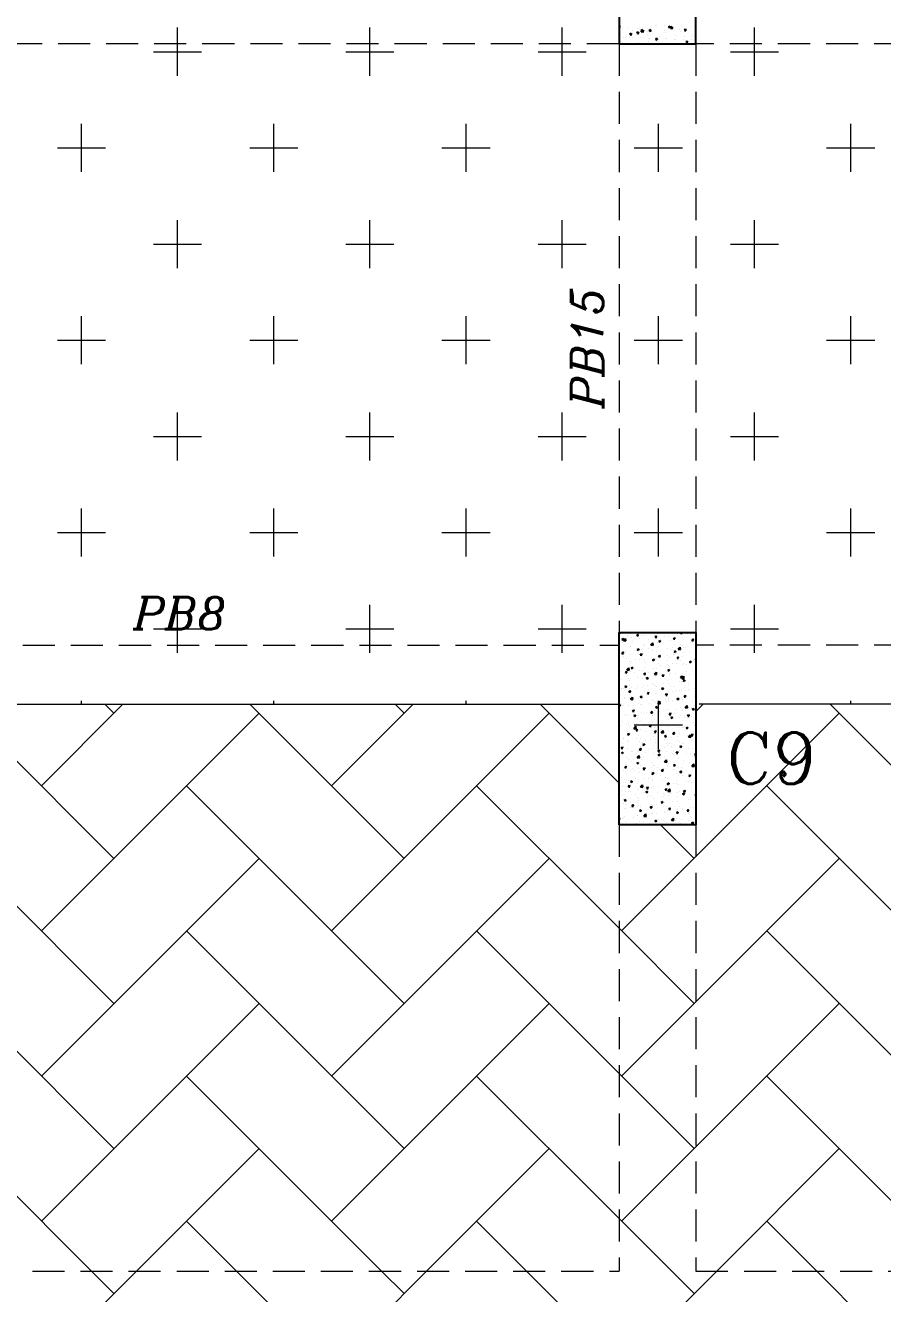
# Model space of a CAD drawing. Header units: millimetres. Extents: x 331487 to 517269, y 198509 to 399936.
# Drawn here: x 407785 to 411128, y 381751 to 386696 of the extents above; entities that cross this region are included whole.
import ezdxf

# ---------------------------------------------------------------- set-up
doc = ezdxf.new("R2010")
doc.units = ezdxf.units.MM
doc.header["$MEASUREMENT"] = 0
doc.linetypes.add('DASHED2', pattern=[0.375, 0.25, -0.125])
doc.layers.add('BEAM', color=1, linetype='Continuous', lineweight=5)
doc.layers.add('COLUMN', color=6, linetype='Continuous')
doc.styles.add('ITALICC', font='italicc', dxfattribs={"height": 0.3})
doc.styles.add('RC', font='romanc.shx', dxfattribs={"height": 200})

msp = doc.modelspace()

# ---------------------------------------------------------------- linework, layer by layer
at = {"layer": 'BEAM', "color": 253, "linetype": 'Continuous', "ltscale": 750}
for p, q in [((408378.6, 386624), (408378.6, 386687)), ((409128.6, 386624), (409128.6, 386687)), ((409878.6, 386624), (409878.6, 386687)), ((410628.6, 386624), (410628.6, 386687)), ((408284.8, 386593.2), (408472.3, 386593.2)), ((408378.6, 386499.5), (408378.6, 386624)), ((409034.8, 386593.2), (409222.3, 386593.2)), ((409128.6, 386499.5), (409128.6, 386624)), ((409784.8, 386593.2), (409972.3, 386593.2)), ((409878.6, 386499.5), (409878.6, 386624)), ((410534.8, 386593.2), (410722.3, 386593.2)), ((410628.6, 386499.5), (410628.6, 386624)), ((408003.6, 386124.5), (408003.6, 386312)), ((408753.6, 386124.5), (408753.6, 386312)), ((409503.6, 386124.5), (409503.6, 386312)), ((410253.6, 386124.5), (410253.6, 386312)), ((411003.6, 386124.5), (411003.6, 386312)), ((407909.8, 386218.2), (408097.3, 386218.2)), ((408659.8, 386218.2), (408847.3, 386218.2)), ((409409.8, 386218.2), (409597.3, 386218.2)), ((410159.8, 386218.2), (410347.3, 386218.2)), ((410909.8, 386218.2), (411097.3, 386218.2)), ((408378.6, 385749.5), (408378.6, 385937)), ((409128.6, 385749.5), (409128.6, 385937)), ((409878.6, 385749.5), (409878.6, 385937)), ((410628.6, 385749.5), (410628.6, 385937)), ((408284.8, 385843.2), (408472.3, 385843.2)), ((409034.8, 385843.2), (409222.3, 385843.2)), ((409784.8, 385843.2), (409972.3, 385843.2)), ((410534.8, 385843.2), (410722.3, 385843.2)), ((408003.6, 385374.5), (408003.6, 385562)), ((408753.6, 385374.5), (408753.6, 385562)), ((409503.6, 385374.5), (409503.6, 385562)), ((410253.6, 385374.5), (410253.6, 385562)), ((411003.6, 385374.5), (411003.6, 385562)), ((407909.8, 385468.2), (408097.3, 385468.2)), ((408659.8, 385468.2), (408847.3, 385468.2)), ((409409.8, 385468.2), (409597.3, 385468.2)), ((410159.8, 385468.2), (410347.3, 385468.2)), ((410909.8, 385468.2), (411097.3, 385468.2)), ((408378.6, 384999.5), (408378.6, 385187)), ((409128.6, 384999.5), (409128.6, 385187)), ((409878.6, 384999.5), (409878.6, 385187)), ((410628.6, 384999.5), (410628.6, 385187)), ((408284.8, 385093.2), (408472.3, 385093.2)), ((409034.8, 385093.2), (409222.3, 385093.2)), ((409784.8, 385093.2), (409972.3, 385093.2)), ((410534.8, 385093.2), (410722.3, 385093.2)), ((408003.6, 384624.5), (408003.6, 384812)), ((408753.6, 384624.5), (408753.6, 384812)), ((409503.6, 384624.5), (409503.6, 384812)), ((410253.6, 384624.5), (410253.6, 384812)), ((411003.6, 384624.5), (411003.6, 384812)), ((407909.8, 384718.2), (408097.3, 384718.2)), ((408659.8, 384718.2), (408847.3, 384718.2)), ((409409.8, 384718.2), (409597.3, 384718.2)), ((410159.8, 384718.2), (410347.3, 384718.2)), ((410909.8, 384718.2), (411097.3, 384718.2)), ((408378.6, 384279), (408378.6, 384437)), ((409128.6, 384279), (409128.6, 384437)), ((409878.6, 384279), (409878.6, 384437)), ((410628.6, 384279), (410628.6, 384437)), ((408284.8, 384343.2), (408472.3, 384343.2)), ((409034.8, 384343.2), (409222.3, 384343.2)), ((409784.8, 384343.2), (409972.3, 384343.2)), ((410534.8, 384343.2), (410722.3, 384343.2)), ((408378.6, 384249.5), (408378.6, 384279)), ((409128.6, 384249.5), (409128.6, 384279)), ((409878.6, 384249.5), (409878.6, 384279)), ((410628.6, 384249.5), (410628.6, 384279)), ((408003.6, 384049), (408003.6, 384062)), ((408753.6, 384049), (408753.6, 384062)), ((409503.6, 384049), (409503.6, 384062)), ((410253.6, 383874.5), (410253.6, 384062)), ((411003.6, 384049), (411003.6, 384062)), ((408130.5, 383448.1), (407529.6, 384049)), ((407847.6, 383731), (408165.7, 384049)), ((407847.6, 383165.3), (408696.2, 384013.8)), ((408130.5, 384013.8), (408095.3, 384049)), ((409261.9, 383448.1), (408661, 384049)), ((408979, 383731), (409297.1, 384049)), ((408979, 383165.3), (409827.5, 384013.8)), ((409261.9, 384013.8), (409226.7, 384049)), ((410100.1, 383741.2), (409792.4, 384049)), ((410400.1, 384020.7), (410428.4, 384049)), ((410400.1, 383455.1), (410958.9, 384013.8)), ((411524.6, 383448.1), (410923.7, 384049)), ((410159.8, 383968.2), (410347.3, 383968.2)), ((408130.5, 382882.5), (407282, 383731)), ((409261.9, 382882.5), (408413.3, 383731)), ((410100.1, 383175.6), (409544.7, 383731)), ((411524.6, 382882.5), (410676.1, 383731)), ((410393.2, 383448.1), (410262.4, 383579)), ((407847.6, 382599.6), (408696.2, 383448.1)), ((408979, 382599.6), (409827.5, 383448.1)), ((410110.4, 383165.3), (410400.1, 383455.1)), ((410400.1, 382889.4), (410958.9, 383448.1)), ((410393.2, 382882.5), (410100.1, 383175.6)), ((408130.5, 382316.8), (407282, 383165.3)), ((409261.9, 382316.8), (408413.3, 383165.3)), ((410100.1, 382609.9), (409544.7, 383165.3)), ((411524.6, 382316.8), (410676.1, 383165.3)), ((407847.6, 382033.9), (408696.2, 382882.5)), ((408979, 382033.9), (409827.5, 382882.5)), ((410110.4, 382599.6), (410400.1, 382889.4)), ((410400.1, 382323.7), (410958.9, 382882.5)), ((408042.6, 381839), (407282, 382599.6)), ((409173.9, 381839), (408413.3, 382599.6)), ((410100.1, 382044.2), (409544.7, 382599.6)), ((410393.2, 382316.8), (410100.1, 382609.9)), ((411436.7, 381839), (410676.1, 382599.6)), ((408218.4, 381839), (408696.2, 382316.8)), ((409349.8, 381839), (409827.5, 382316.8)), ((410110.4, 382033.9), (410400.1, 382323.7)), ((410481.2, 381839), (410958.9, 382316.8)), ((408608.2, 381839), (408413.3, 382033.9)), ((409739.6, 381839), (409544.7, 382033.9)), ((410393.2, 381751.1), (410100.1, 382044.2)), ((410871, 381839), (410676.1, 382033.9)), ((407988.4, 381609), (408218.4, 381839)), ((408130.5, 381751.1), (408042.6, 381839)), ((408838.2, 381609), (408608.2, 381839)), ((409119.8, 381609), (409349.8, 381839)), ((409261.9, 381751.1), (409173.9, 381839)), ((409969.6, 381609), (409739.6, 381839)), ((410110.4, 381468.3), (410481.2, 381839)), ((411101, 381609), (410871, 381839))]:
    msp.add_line(p, q, dxfattribs=at)
at = {"layer": 'BEAM', "linetype": 'DASHED2', "ltscale": 500}
for p, q in [((410100.1, 386624), (406650.1, 386624)), ((410100.1, 386624), (410100.1, 384329)), ((410400.1, 386624), (410400.1, 384329)), ((414595.1, 386624), (410400.1, 386624)), ((406650.1, 384279), (410100.1, 384279)), ((414595.1, 384279), (410400.1, 384279)), ((410100.1, 383579), (410100.1, 381839)), ((410400.1, 383579), (410400.1, 381839)), ((405000.1, 381839), (410100.1, 381839)), ((410400.1, 381839), (414595.1, 381839))]:
    msp.add_line(p, q, dxfattribs=at)
at = {"layer": 'BEAM'}
for p, q in [((406650.1, 384049), (410100.1, 384049)), ((411238.7, 384049), (410413.2, 384049))]:
    msp.add_line(p, q, dxfattribs=at)
at = {"layer": 'COLUMN'}
for p, q in [((410100.1, 389154), (410100.1, 386624)), ((410400.1, 386624), (410400.1, 389154)), ((410100.1, 386624), (410400.1, 386624)), ((410100.1, 383579), (410100.1, 384329)), ((410100.1, 384329), (410400.1, 384329)), ((410400.1, 384329), (410400.1, 383579)), ((410400.1, 383579), (410100.1, 383579))]:
    msp.add_line(p, q, dxfattribs=at)
at = {"layer": 'COLUMN', "color": 2, "linetype": 'Continuous'}
for p, q in [((410100.7, 386695.1), (410100.1, 386694.2)), ((410100.1, 386689.2), (410103.4, 386688.1)), ((410100.7, 386695.1), (410103.4, 386688.1)), ((410114.9, 386682.5), (410114.9, 386682.5)), ((410136.7, 386685), (410136.7, 386685)), ((410172.8, 386683.7), (410172.8, 386683.7)), ((410179.5, 386684.1), (410179.5, 386684.1)), ((410188.4, 386680), (410187, 386671.1)), ((410188.4, 386680), (410196.5, 386672.3)), ((410243.4, 386694.2), (410243.4, 386694.2)), ((410245, 386695), (410245, 386695)), ((410278.3, 386693.7), (410278.3, 386693.7)), ((410294.4, 386693.3), (410293.9, 386687.3)), ((410293.9, 386687.3), (410300.2, 386688.5)), ((410294.4, 386693.3), (410300.2, 386688.5)), ((410302.4, 386693.3), (410301, 386684.4)), ((410301, 386684.4), (410310.5, 386685.5)), ((410302.4, 386693.3), (410310.5, 386685.5)), ((410311.6, 386692.5), (410311.6, 386692.5)), ((410344.9, 386691.3), (410344.9, 386691.3)), ((410358.5, 386681.8), (410355.2, 386676.8)), ((410358.5, 386681.8), (410361.2, 386674.8)), ((410378.2, 386690.1), (410378.2, 386690.1)), ((410102.2, 386673.4), (410102.2, 386673.4)), ((410118.3, 386649.3), (410118.3, 386649.3)), ((410126.1, 386650.2), (410126.1, 386650.2)), ((410130.2, 386651.2), (410130.2, 386651.2)), ((410141.7, 386647.1), (410141.7, 386647.1)), ((410144, 386665.5), (410143.5, 386659.5)), ((410143.5, 386659.5), (410149.7, 386660.7)), ((410144, 386665.5), (410149.7, 386660.7)), ((410151.6, 386648.1), (410151.6, 386648.1)), ((410152.2, 386675.2), (410152.2, 386675.2)), ((410173.3, 386670.7), (410169.9, 386665.8)), ((410169.9, 386665.8), (410175.9, 386663.7)), ((410173.3, 386670.7), (410175.9, 386663.7)), ((410176.1, 386658.6), (410176.1, 386658.6)), ((410177.2, 386630.7), (410177.2, 386630.7)), ((410184.8, 386646.9), (410184.8, 386646.9)), ((410187, 386671.1), (410196.5, 386672.2)), ((410211.9, 386671.1), (410211.9, 386671.1)), ((410212.3, 386657.4), (410212.3, 386657.4)), ((410215.6, 386632.3), (410215.6, 386632.3)), ((410216.9, 386643.1), (410216.9, 386643.1)), ((410218.1, 386645.7), (410218.1, 386645.7)), ((410219.2, 386679.4), (410218.7, 386673.4)), ((410218.7, 386673.4), (410225, 386674.6)), ((410219.2, 386679.4), (410225, 386674.6)), ((410230.3, 386664.2), (410230.3, 386664.2)), ((410245.8, 386646.4), (410242.4, 386641.4)), ((410242.4, 386641.4), (410248.5, 386639.4)), ((410245.8, 386646.4), (410248.5, 386639.4)), ((410251.4, 386644.4), (410251.4, 386644.4)), ((410251.7, 386631.1), (410251.7, 386631.1)), ((410256.9, 386650.9), (410256.9, 386650.9)), ((410278.8, 386674.9), (410278.8, 386674.9)), ((410281.4, 386644.7), (410281.4, 386644.7)), ((410282.8, 386667.9), (410282.8, 386667.9)), ((410284.7, 386643.2), (410284.7, 386643.2)), ((410317.3, 386679.5), (410317.3, 386679.5)), ((410318, 386642), (410318, 386642)), ((410321, 386657.1), (410321, 386657.1)), ((410322.3, 386641.6), (410322.3, 386641.6)), ((410334.5, 386678.2), (410334.5, 386678.2)), ((410338.5, 386670.8), (410338.5, 386670.8)), ((410351.3, 386640.8), (410351.3, 386640.8)), ((410353.4, 386678.2), (410353.4, 386678.2)), ((410355.2, 386676.8), (410361.2, 386674.8)), ((410356.7, 386653.2), (410356.7, 386653.2)), ((410363.4, 386635.4), (410362.9, 386629.4)), ((410362.9, 386629.4), (410369.1, 386630.6)), ((410363.4, 386635.4), (410369.1, 386630.6)), ((410383.5, 386650.6), (410383.5, 386650.6)), ((410384.6, 386639.6), (410384.6, 386639.6)), ((410385.6, 386658.7), (410385.6, 386658.7)), ((410392.9, 386651.9), (410392.9, 386651.9)), ((410112.7, 386629.1), (410112.7, 386629.1)), ((410332.2, 386624.8), (410332.2, 386624.8)), ((410396.2, 386626.9), (410396.2, 386626.9)), ((410100.1, 384326.2), (410102.1, 384328.5)), ((410100.1, 384322.5), (410103.2, 384322.2)), ((410103.2, 384322.2), (410102.1, 384328.5)), ((410115.8, 384326), (410115.8, 384326)), ((410134.4, 384318.4), (410134.4, 384318.4)), ((410148, 384309), (410148, 384309)), ((410169, 384316.5), (410173.8, 384322.2)), ((410169, 384316.5), (410174.9, 384316)), ((410174.9, 384316), (410173.8, 384322.2)), ((410187.8, 384316.2), (410187.8, 384316.2)), ((410198.5, 384315.4), (410198.5, 384315.4)), ((410220.1, 384327.4), (410220.1, 384327.4)), ((410236.7, 384316.4), (410236.7, 384316.4)), ((410240.6, 384306.5), (410240.6, 384306.5)), ((410240.7, 384310.2), (410245.5, 384316)), ((410240.7, 384310.2), (410246.7, 384309.7)), ((410241.2, 384313.9), (410241.2, 384313.9)), ((410246.7, 384309.7), (410245.5, 384315.9)), ((410250.4, 384322.9), (410250.4, 384322.9)), ((410273.5, 384325.1), (410273.5, 384325.1)), ((410278.4, 384311.5), (410278.4, 384311.5)), ((410294.6, 384311.7), (410294.6, 384311.7)), ((410295, 384326.4), (410295, 384326.4)), ((410312.4, 384303.9), (410317.2, 384309.7)), ((410318.4, 384303.4), (410317.2, 384309.7)), ((410326.9, 384322.9), (410326.9, 384322.9)), ((410339.3, 384327.4), (410343.4, 384329)), ((410339.3, 384327.4), (410344.3, 384324.1)), ((410341.6, 384319.8), (410341.6, 384319.8)), ((410344.3, 384324.1), (410345.9, 384329)), ((410348, 384309.4), (410348, 384309.4)), ((410366.6, 384323.1), (410366.6, 384323.1)), ((410380.3, 384320.6), (410380.3, 384320.6)), ((410111.6, 384303.2), (410118.6, 384305.9)), ((410111.6, 384303.2), (410116.5, 384299.8)), ((410114.5, 384289.9), (410114.5, 384289.9)), ((410116.5, 384299.8), (410118.6, 384305.9)), ((410117.9, 384297), (410126.8, 384295.6)), ((410118, 384297), (410125.7, 384305.1)), ((410120.1, 384296.3), (410120.1, 384296.3)), ((410126.8, 384295.6), (410125.7, 384305.1)), ((410146.7, 384275.7), (410146.7, 384275.7)), ((410146.8, 384278.8), (410146.8, 384278.8)), ((410152.4, 384294.9), (410152.4, 384294.9)), ((410171.3, 384262.9), (410178.3, 384265.6)), ((410171.3, 384262.9), (410176.2, 384259.6)), ((410176.2, 384259.6), (410178.3, 384265.6)), ((410178.4, 384306.4), (410178.4, 384306.4)), ((410189.2, 384263.7), (410189.2, 384263.7)), ((410197.2, 384282.1), (410197.2, 384282.1)), ((410200.2, 384276.5), (410200.2, 384276.5)), ((410214.3, 384267), (410214.3, 384267)), ((410215.5, 384303.2), (410215.5, 384303.2)), ((410224.7, 384280.4), (410232.5, 384288.5)), ((410224.7, 384280.4), (410233.6, 384279)), ((410233.6, 384279), (410232.5, 384288.5)), ((410249.2, 384289.6), (410249.2, 384289.6)), ((410252.1, 384272), (410252.1, 384272)), ((410253.6, 384274.3), (410253.6, 384274.3)), ((410255.3, 384295.2), (410262.3, 384297.9)), ((410255.3, 384295.2), (410260.3, 384291.8)), ((410260.3, 384291.8), (410262.3, 384297.9)), ((410290.9, 384266.7), (410290.9, 384266.7)), ((410299.3, 384263.4), (410299.3, 384263.4)), ((410300.5, 384296.7), (410300.5, 384296.7)), ((410307, 384272), (410307, 384272)), ((410312.4, 384303.9), (410318.4, 384303.4)), ((410315, 384254.9), (410322, 384257.6)), ((410315.3, 384280.3), (410315.3, 384280.3)), ((410319.9, 384251.6), (410322, 384257.6)), ((410331.4, 384263.9), (410339.2, 384272)), ((410331.4, 384263.9), (410340.3, 384262.5)), ((410340.3, 384262.5), (410339.2, 384272)), ((410340.3, 384283.6), (410340.3, 384283.6)), ((410349.2, 384276.7), (410349.2, 384276.7)), ((410349.8, 384269.8), (410349.8, 384269.8)), ((410351, 384303.1), (410351, 384303.1)), ((410360.4, 384269.8), (410360.4, 384269.8)), ((410378.2, 384288.6), (410378.2, 384288.6)), ((410384.1, 384297.7), (410389, 384303.4)), ((410384.1, 384297.7), (410390.1, 384297.1)), ((410390.1, 384297.1), (410389, 384303.4)), ((410399, 384287.2), (410400.1, 384287.6)), ((410399, 384287.2), (410400.1, 384286.4)), ((410111.1, 384247.5), (410115.9, 384253.3)), ((410111.1, 384247.5), (410117.1, 384247)), ((410117.1, 384247), (410115.9, 384253.3)), ((410116, 384236.7), (410116, 384236.7)), ((410126.1, 384255.4), (410126.1, 384255.4)), ((410127.4, 384227.7), (410127.4, 384227.7)), ((410139.9, 384214.7), (410139.9, 384214.7)), ((410144.3, 384209.1), (410144.3, 384209.1)), ((410145.5, 384242.4), (410145.5, 384242.4)), ((410148.5, 384214.3), (410148.5, 384214.3)), ((410162.9, 384224.3), (410162.9, 384224.3)), ((410174.3, 384246.7), (410174.3, 384246.7)), ((410180.7, 384225.4), (410180.7, 384225.4)), ((410182.8, 384241.3), (410187.7, 384247)), ((410182.8, 384241.3), (410188.8, 384240.7)), ((410188.8, 384240.7), (410187.7, 384247)), ((410188, 384227.6), (410188, 384227.6)), ((410194.8, 384215.5), (410194.8, 384215.5)), ((410196, 384248.8), (410196, 384248.8)), ((410198.2, 384224.7), (410198.2, 384224.7)), ((410201.8, 384212), (410201.8, 384212)), ((410225.8, 384232.6), (410225.8, 384232.6)), ((410231, 384222.7), (410238, 384225.4)), ((410231, 384222.7), (410235.9, 384219.3)), ((410232.6, 384256.7), (410232.6, 384256.7)), ((410234.1, 384223.2), (410234.1, 384223.2)), ((410235.9, 384219.3), (410238, 384225.4)), ((410246.8, 384223), (410246.8, 384223)), ((410248, 384256.3), (410248, 384256.3)), ((410254.6, 384235), (410259.4, 384240.7)), ((410254.6, 384235), (410260.5, 384234.5)), ((410255.2, 384209.7), (410255.2, 384209.7)), ((410256.6, 384234.7), (410256.6, 384234.7)), ((410260.5, 384234.5), (410259.4, 384240.7)), ((410287.5, 384220.9), (410287.5, 384220.9)), ((410289, 384240.9), (410289, 384240.9)), ((410298.1, 384230.1), (410298.1, 384230.1)), ((410314, 384244.2), (410314, 384244.2)), ((410314.9, 384244.8), (410314.9, 384244.8)), ((410315, 384254.9), (410320, 384251.6)), ((410325.6, 384209.7), (410325.6, 384209.7)), ((410326.3, 384228.7), (410331.1, 384234.5)), ((410326.3, 384228.7), (410332.3, 384228.2)), ((410332.3, 384228.2), (410331.1, 384234.5)), ((410340.9, 384218.7), (410340.9, 384218.7)), ((410348.6, 384236.5), (410348.6, 384236.5)), ((410351.9, 384249.2), (410351.9, 384249.2)), ((410353.1, 384209.8), (410353.1, 384209.8)), ((410373.2, 384254.8), (410373.2, 384254.8)), ((410374.7, 384214.7), (410381.7, 384217.4)), ((410374.7, 384214.7), (410379.6, 384211.3)), ((410379.6, 384211.3), (410381.7, 384217.4)), ((410388.7, 384218.1), (410388.7, 384218.1)), ((410394.3, 384216.4), (410394.3, 384216.4)), ((410398, 384222.4), (410400.1, 384224.9)), ((410398, 384222.4), (410400.1, 384222.3)), ((410399.3, 384210.7), (410399.3, 384210.7)), ((410107.5, 384176.9), (410107.5, 384176.9)), ((410119.8, 384169.7), (410119.8, 384169.7)), ((410125, 384172.3), (410129.8, 384178.1)), ((410125, 384172.3), (410131, 384171.8)), ((410131, 384171.8), (410129.8, 384178.1)), ((410131.2, 384183), (410139, 384191.1)), ((410131.2, 384183), (410140.1, 384181.6)), ((410136.6, 384184.9), (410136.6, 384184.9)), ((410140.1, 384181.6), (410139, 384191.1)), ((410143.1, 384175.9), (410143.1, 384175.9)), ((410146.9, 384190.4), (410153.9, 384193.1)), ((410146.9, 384190.4), (410151.9, 384187.1)), ((410151.9, 384187.1), (410153.9, 384193.1)), ((410160.9, 384174.6), (410160.9, 384174.6)), ((410161.7, 384188.2), (410161.7, 384188.2)), ((410178.1, 384179.7), (410178.1, 384179.7)), ((410193.6, 384182.3), (410193.6, 384182.3)), ((410196.7, 384166), (410201.5, 384171.8)), ((410196.7, 384166), (410202.7, 384165.5)), ((410199.5, 384193.1), (410199.5, 384193.1)), ((410202.7, 384165.5), (410201.5, 384171.8)), ((410214.2, 384172.4), (410214.2, 384172.4)), ((410236.4, 384189.7), (410236.4, 384189.7)), ((410236.4, 384162), (410236.4, 384162)), ((410237.9, 384166.5), (410245.7, 384174.6)), ((410237.9, 384166.4), (410246.8, 384165.1)), ((410245.5, 384189.8), (410245.5, 384189.8)), ((410246.8, 384165.1), (410245.7, 384174.6)), ((410261.4, 384165.3), (410261.4, 384165.3)), ((410262.7, 384201.5), (410262.7, 384201.5)), ((410267.6, 384170.1), (410267.6, 384170.1)), ((410268.4, 384159.8), (410273.3, 384165.5)), ((410268.4, 384159.8), (410274.4, 384159.2)), ((410274.4, 384159.2), (410273.3, 384165.5)), ((410287.7, 384204.8), (410287.7, 384204.8)), ((410290.6, 384182.4), (410297.6, 384185.1)), ((410290.6, 384182.4), (410295.6, 384179.1)), ((410294.8, 384199.8), (410294.8, 384199.8)), ((410295.6, 384179.1), (410297.6, 384185.1)), ((410295.7, 384163.5), (410295.7, 384163.5)), ((410296.9, 384196.8), (410296.9, 384196.8)), ((410299.3, 384170.3), (410299.3, 384170.3)), ((410308.6, 384207.5), (410308.6, 384207.5)), ((410321, 384167.8), (410321, 384167.8)), ((410340.2, 384153.5), (410345, 384159.2)), ((410346.1, 384153), (410345, 384159.2)), ((410346.2, 384169.9), (410346.2, 384169.9)), ((410347.4, 384203.2), (410347.4, 384203.2)), ((410362, 384205.2), (410362, 384205.2)), ((410362.4, 384178.6), (410362.4, 384178.6)), ((410374.4, 384165.6), (410374.4, 384165.6)), ((410387.5, 384181.9), (410387.5, 384181.9)), ((410398.1, 384177.4), (410398.1, 384177.4)), ((410109, 384109.3), (410109, 384109.3)), ((410109.1, 384112.3), (410109.1, 384112.3)), ((410110.3, 384145.4), (410110.3, 384145.4)), ((410115.7, 384110.1), (410115.7, 384110.1)), ((410122.6, 384117.9), (410129.6, 384120.6)), ((410122.6, 384117.9), (410127.6, 384114.6)), ((410127.6, 384114.6), (410129.6, 384120.6)), ((410135.3, 384148.7), (410135.3, 384148.7)), ((410140.7, 384109.3), (410140.7, 384109.3)), ((410141.4, 384123.5), (410141.4, 384123.5)), ((410141.9, 384142.6), (410141.9, 384142.6)), ((410146.9, 384114.3), (410146.9, 384114.3)), ((410162.5, 384110.1), (410162.5, 384110.1)), ((410173.2, 384153.7), (410173.2, 384153.7)), ((410174, 384120.1), (410174, 384120.1)), ((410191.2, 384115.7), (410191.2, 384115.7)), ((410192.4, 384149), (410192.4, 384149)), ((410194.8, 384121.3), (410194.8, 384121.3)), ((410206.6, 384150.2), (410213.6, 384152.9)), ((410206.6, 384150.2), (410211.6, 384146.8)), ((410210.1, 384122.6), (410210.1, 384122.6)), ((410211.6, 384146.8), (410213.6, 384152.8)), ((410232.3, 384130.1), (410232.3, 384130.1)), ((410235.1, 384125.9), (410235.1, 384125.9)), ((410243.1, 384123.2), (410243.1, 384123.2)), ((410244.3, 384156.5), (410244.3, 384156.5)), ((410248.1, 384119), (410248.1, 384119)), ((410266.3, 384109.9), (410273.3, 384112.6)), ((410266.3, 384109.9), (410271.3, 384106.5)), ((410271.3, 384106.5), (410273.3, 384112.6)), ((410273, 384130.9), (410273, 384130.9)), ((410290.6, 384140.1), (410290.6, 384140.1)), ((410294.4, 384130.2), (410294.4, 384130.2)), ((410301.5, 384116.7), (410301.5, 384116.7)), ((410314.6, 384118.1), (410314.6, 384118.1)), ((410336.1, 384139.2), (410336.1, 384139.2)), ((410340.2, 384153.5), (410346.2, 384153)), ((410344.6, 384149.9), (410353.5, 384148.5)), ((410344.7, 384149.9), (410352.5, 384158)), ((410345, 384136.6), (410345, 384136.6)), ((410348.9, 384150.1), (410348.9, 384150.1)), ((410350.3, 384142.2), (410357.3, 384144.8)), ((410350.3, 384142.2), (410355.3, 384138.8)), ((410353.5, 384148.5), (410352.4, 384158)), ((410354.9, 384114.5), (410354.9, 384114.5)), ((410355.3, 384138.8), (410357.3, 384144.8)), ((410361.2, 384142.5), (410361.2, 384142.5)), ((410372.9, 384128.1), (410372.9, 384128.1)), ((410395.7, 384110.8), (410395.7, 384110.8)), ((410396.9, 384144.1), (410396.9, 384144.1)), ((410399, 384147.5), (410399, 384147.5)), ((410120.6, 384074.8), (410120.6, 384074.8)), ((410121.5, 384072.7), (410121.5, 384072.7)), ((410138.9, 384097.1), (410143.7, 384102.8)), ((410138.9, 384097.1), (410144.8, 384096.6)), ((410139.4, 384076), (410139.4, 384076)), ((410139.6, 384088.1), (410139.6, 384088.1)), ((410144.8, 384096.6), (410143.7, 384102.8)), ((410144.5, 384069), (410152.3, 384077.2)), ((410144.5, 384069), (410153.4, 384067.7)), ((410153.4, 384067.7), (410152.2, 384077.2)), ((410174.9, 384070.4), (410174.9, 384070.4)), ((410182.3, 384077.6), (410189.3, 384080.3)), ((410182.3, 384077.6), (410187.3, 384074.3)), ((410183.8, 384083.1), (410183.8, 384083.1)), ((410187.3, 384074.3), (410189.3, 384080.3)), ((410190, 384082.4), (410190, 384082.4)), ((410197.9, 384098.1), (410197.9, 384098.1)), ((410208.8, 384086.4), (410208.8, 384086.4)), ((410210.6, 384090.8), (410215.4, 384096.6)), ((410210.6, 384090.8), (410216.6, 384090.3)), ((410216.6, 384090.3), (410215.4, 384096.6)), ((410215.8, 384107.8), (410215.8, 384107.8)), ((410228.2, 384068.2), (410228.2, 384068.2)), ((410236.1, 384063.1), (410236.1, 384063.1)), ((410241.9, 384089.9), (410241.9, 384089.9)), ((410246.7, 384091.4), (410246.7, 384091.4)), ((410251.2, 384052.5), (410259, 384060.6)), ((410256.3, 384108.1), (410256.3, 384108.1)), ((410260.1, 384051.1), (410259, 384060.6)), ((410269.2, 384105.6), (410269.2, 384105.6)), ((410281.6, 384065.9), (410281.6, 384065.9)), ((410282.3, 384084.5), (410287.1, 384090.3)), ((410282.3, 384084.5), (410288.3, 384084)), ((410283.5, 384060.3), (410283.5, 384060.3)), ((410288.3, 384084), (410287.1, 384090.3)), ((410292, 384063.6), (410292, 384063.6)), ((410293.2, 384096.9), (410293.2, 384096.9)), ((410294.5, 384073.1), (410294.5, 384073.1)), ((410308.5, 384063.6), (410308.5, 384063.6)), ((410309.8, 384099.7), (410309.8, 384099.7)), ((410322.6, 384103.3), (410322.6, 384103.3)), ((410326, 384069.6), (410333, 384072.3)), ((410326, 384069.6), (410331, 384066.3)), ((410331, 384066.3), (410333, 384072.3)), ((410334.9, 384103), (410334.9, 384103)), ((410335, 384063.7), (410335, 384063.7)), ((410342.5, 384070), (410342.5, 384070)), ((410343.7, 384103.3), (410343.7, 384103.3)), ((410346.4, 384068.6), (410346.4, 384068.6)), ((410352.8, 384083.1), (410352.8, 384083.1)), ((410354, 384078.3), (410358.9, 384084)), ((410354, 384078.3), (410360, 384077.8)), ((410360, 384077.7), (410358.9, 384084)), ((410372.7, 384108), (410372.7, 384108)), ((410376, 384101.1), (410376, 384101.1)), ((410388.4, 384061.4), (410388.4, 384061.4)), ((410394.5, 384077.5), (410394.5, 384077.5)), ((410100.1, 384046.1), (410105.3, 384048.1)), ((410100.1, 384044.1), (410103.2, 384042)), ((410102, 384021.6), (410102, 384021.6)), ((410103.2, 384042), (410105.3, 384048.1)), ((410119.5, 384043.1), (410119.5, 384043.1)), ((410138.2, 384042.7), (410138.2, 384042.7)), ((410152.7, 384021.9), (410157.6, 384027.6)), ((410152.7, 384021.9), (410158.7, 384021.4)), ((410155.4, 384019.3), (410155.4, 384019.3)), ((410157.5, 384043.7), (410157.5, 384043.7)), ((410158.7, 384021.4), (410157.6, 384027.6)), ((410177.8, 384053.1), (410177.8, 384053.1)), ((410182.5, 384047), (410182.5, 384047)), ((410187.5, 384015.8), (410187.5, 384015.8)), ((410188.7, 384049.1), (410188.7, 384049.1)), ((410194.1, 384012.5), (410194.1, 384012.5)), ((410208.8, 384017.1), (410208.8, 384017.1)), ((410220.4, 384052), (410220.4, 384052)), ((410224.5, 384015.6), (410229.3, 384021.4)), ((410224.5, 384015.6), (410230.4, 384015.1)), ((410230.4, 384015.1), (410229.3, 384021.3)), ((410239.5, 384023.3), (410239.5, 384023.3)), ((410240.7, 384056.6), (410240.7, 384056.6)), ((410242, 384037.4), (410249, 384040.1)), ((410242, 384037.4), (410247, 384034)), ((410247, 384034), (410249, 384040.1)), ((410251.2, 384052.5), (410260.1, 384051.1)), ((410257.2, 384020.8), (410257.2, 384020.8)), ((410262.2, 384014.8), (410262.2, 384014.8)), ((410282.2, 384024.1), (410282.2, 384024.1)), ((410290.3, 384013.5), (410290.3, 384013.5)), ((410290.8, 384030.3), (410290.8, 384030.3)), ((410296.2, 384009.3), (410301, 384015.1)), ((410302.2, 384008.8), (410301, 384015.1)), ((410315.5, 384012.6), (410315.5, 384012.6)), ((410320.1, 384029.1), (410320.1, 384029.1)), ((410341.3, 384036.8), (410341.3, 384036.8)), ((410348.6, 384023.5), (410348.6, 384023.5)), ((410357.9, 384035.9), (410365.7, 384044.1)), ((410357.9, 384035.9), (410366.8, 384034.5)), ((410366.8, 384034.5), (410365.7, 384044)), ((410368.9, 384010.3), (410368.9, 384010.3)), ((410383.3, 384037.4), (410383.3, 384037.4)), ((410385.7, 384029.4), (410392.7, 384032.1)), ((410385.7, 384029.4), (410390.7, 384026)), ((410390.7, 384026), (410392.7, 384032.1)), ((410392, 384011), (410392, 384011)), ((410393.3, 384044.2), (410393.3, 384044.2)), ((410104.8, 383964.8), (410104.8, 383964.8)), ((410115.4, 383983.4), (410115.4, 383983.4)), ((410123.1, 384008.1), (410123.1, 384008.1)), ((410129.9, 383968.1), (410129.9, 383968.1)), ((410131.1, 384004.3), (410131.1, 384004.3)), ((410135.5, 383968.5), (410135.5, 383968.5)), ((410135.8, 383976.1), (410135.8, 383976.1)), ((410137, 384009.4), (410137, 384009.4)), ((410139.3, 383961.5), (410139.3, 383961.5)), ((410156.2, 384007.5), (410156.2, 384007.5)), ((410157.7, 383955.1), (410165.5, 383963.2)), ((410158, 384005.1), (410165, 384007.8)), ((410158, 384005.1), (410162.9, 384001.8)), ((410162.9, 384001.8), (410165, 384007.8)), ((410166.6, 383953.7), (410165.5, 383963.2)), ((410167.7, 383973.1), (410167.7, 383973.1)), ((410173.7, 383993.4), (410173.7, 383993.4)), ((410176.5, 384005.9), (410176.5, 384005.9)), ((410186.3, 383982.5), (410186.3, 383982.5)), ((410188.9, 383966.2), (410188.9, 383966.2)), ((410197.7, 383971.5), (410197.7, 383971.5)), ((410217.7, 383964.9), (410224.7, 383967.6)), ((410217.7, 383964.9), (410222.6, 383961.5)), ((410222.6, 383961.5), (410224.7, 383967.6)), ((410229.9, 384003.6), (410229.9, 384003.6)), ((410230.9, 383981.4), (410230.9, 383981.4)), ((410232, 384003.4), (410232, 384003.4)), ((410238.2, 383990), (410238.2, 383990)), ((410242.3, 383964), (410242.3, 383964)), ((410255.9, 383984.7), (410255.9, 383984.7)), ((410256, 383981.5), (410256, 383981.5)), ((410283.2, 384001.4), (410283.2, 384001.4)), ((410288.4, 383963.8), (410288.4, 383963.8)), ((410289.6, 383997.1), (410289.6, 383997.1)), ((410293.8, 383989.7), (410293.8, 383989.7)), ((410295.6, 383961.7), (410295.6, 383961.7)), ((410296.2, 384009.3), (410302.2, 384008.8)), ((410301.7, 383997.1), (410308.7, 383999.8)), ((410301.7, 383997.1), (410306.6, 383993.8)), ((410306.6, 383993.8), (410308.7, 383999.8)), ((410314.3, 383991.5), (410314.3, 383991.5)), ((410336.6, 383999.1), (410336.6, 383999.1)), ((410338.9, 383970.2), (410338.9, 383970.2)), ((410340.1, 384003.5), (410340.1, 384003.5)), ((410355.7, 383961.9), (410355.7, 383961.9)), ((410357, 383998), (410357, 383998)), ((410367.9, 384003.1), (410372.7, 384008.8)), ((410367.9, 384003.1), (410373.9, 384002.5)), ((410372.6, 384001.5), (410372.6, 384001.5)), ((410373.9, 384002.5), (410372.7, 384008.8)), ((410382, 384001.3), (410382, 384001.3)), ((410390, 383996.9), (410390, 383996.9)), ((410390.8, 383977.7), (410390.8, 383977.7)), ((410393.6, 383966.8), (410393.6, 383966.8)), ((410100.9, 383952.4), (410100.1, 383956.4)), ((410100.1, 383952.5), (410100.9, 383952.4)), ((410103.6, 383928.7), (410103.6, 383928.7)), ((410116, 383917.4), (410116, 383917.4)), ((410119.2, 383916.5), (410119.2, 383916.5)), ((410133.6, 383932.6), (410140.6, 383935.3)), ((410133.6, 383932.6), (410138.6, 383929.3)), ((410134.6, 383942.8), (410134.6, 383942.8)), ((410138.6, 383929.3), (410140.6, 383935.3)), ((410141.4, 383933.7), (410141.4, 383933.7)), ((410157.7, 383955.1), (410166.6, 383953.7)), ((410166.6, 383946.7), (410171.4, 383952.4)), ((410166.6, 383946.7), (410172.6, 383946.1)), ((410169.4, 383915.1), (410169.4, 383915.1)), ((410172.6, 383946.1), (410171.4, 383952.4)), ((410177.5, 383926.5), (410177.5, 383926.5)), ((410183.9, 383915.9), (410183.9, 383915.9)), ((410185.1, 383949.2), (410185.1, 383949.2)), ((410204.6, 383942), (410204.6, 383942)), ((410222.8, 383912.9), (410222.8, 383912.9)), ((410229.6, 383945.3), (410229.6, 383945.3)), ((410235.8, 383936.5), (410235.8, 383936.5)), ((410235.8, 383923.4), (410235.8, 383923.4)), ((410237, 383956.7), (410237, 383956.7)), ((410238.3, 383940.4), (410243.2, 383946.1)), ((410238.3, 383940.4), (410244.3, 383939.9)), ((410244.3, 383939.9), (410243.2, 383946.1)), ((410264.4, 383938.5), (410273.3, 383937.1)), ((410264.5, 383938.5), (410272.2, 383946.7)), ((410267.5, 383950.2), (410267.5, 383950.2)), ((410273.3, 383937.1), (410272.2, 383946.6)), ((410277.3, 383924.6), (410284.3, 383927.3)), ((410277.3, 383924.6), (410282.3, 383921.3)), ((410282.3, 383921.3), (410284.3, 383927.3)), ((410287.2, 383930.5), (410287.2, 383930.5)), ((410294.2, 383946.5), (410294.2, 383946.5)), ((410304.4, 383919.1), (410304.4, 383919.1)), ((410310.1, 383934.1), (410314.9, 383939.9)), ((410310.1, 383934.1), (410316.1, 383933.6)), ((410316, 383933.6), (410314.9, 383939.8)), ((410329.4, 383922.4), (410329.4, 383922.4)), ((410330.7, 383958.6), (410330.7, 383958.6)), ((410337.7, 383936.9), (410337.7, 383936.9)), ((410349, 383959.5), (410349, 383959.5)), ((410352.5, 383956.5), (410352.5, 383956.5)), ((410361.4, 383956.9), (410368.4, 383959.6)), ((410361.4, 383956.9), (410366.3, 383953.5)), ((410366.3, 383953.5), (410368.4, 383959.5)), ((410367.3, 383927.4), (410367.3, 383927.4)), ((410371.2, 383922), (410379, 383930.1)), ((410371.2, 383922), (410380.1, 383920.6)), ((410380.1, 383920.6), (410379, 383930.1)), ((410381.8, 383927.8), (410386.6, 383933.6)), ((410381.8, 383927.8), (410387.8, 383927.3)), ((410387.8, 383927.3), (410386.6, 383933.6)), ((410388.4, 383911.1), (410388.4, 383911.1)), ((410389.6, 383944.4), (410389.6, 383944.4)), ((410108.8, 383877.7), (410113.6, 383883.5)), ((410108.8, 383877.7), (410114.7, 383877.2)), ((410109.3, 383860.1), (410116.3, 383862.8)), ((410114.7, 383877.2), (410113.6, 383883.5)), ((410114.3, 383856.7), (410116.3, 383862.8)), ((410115.1, 383894.2), (410115.1, 383894.2)), ((410132.1, 383876.3), (410132.1, 383876.3)), ((410133.4, 383909.5), (410133.4, 383909.5)), ((410137.1, 383904), (410137.1, 383904)), ((410149.5, 383864.3), (410149.5, 383864.3)), ((410152, 383863.1), (410152, 383863.1)), ((410173.4, 383866.8), (410173.4, 383866.8)), ((410177, 383866.4), (410177, 383866.4)), ((410178.3, 383902.5), (410178.3, 383902.5)), ((410180.5, 383871.4), (410185.3, 383877.2)), ((410180.5, 383871.4), (410186.5, 383870.9)), ((410182.7, 383882.7), (410182.7, 383882.7)), ((410186.5, 383870.9), (410185.3, 383877.2)), ((410190.5, 383901.7), (410190.5, 383901.7)), ((410193.3, 383892.4), (410200.3, 383895)), ((410193.3, 383892.4), (410198.3, 383889)), ((410198.3, 383889), (410200.3, 383895)), ((410202.9, 383862), (410202.9, 383862)), ((410203.3, 383905.8), (410203.3, 383905.8)), ((410214.9, 383871.4), (410214.9, 383871.4)), ((410231.7, 383876.8), (410231.7, 383876.8)), ((410234.6, 383890.1), (410234.6, 383890.1)), ((410241.2, 383910.8), (410241.2, 383910.8)), ((410243.9, 383899.4), (410243.9, 383899.4)), ((410252.2, 383865.2), (410257, 383870.9)), ((410252.2, 383865.2), (410258.2, 383864.6)), ((410258.2, 383864.6), (410257, 383870.9)), ((410276.2, 383910.6), (410276.2, 383910.6)), ((410278, 383879.7), (410278, 383879.7)), ((410284.7, 383863.9), (410284.7, 383863.9)), ((410285.9, 383897.2), (410285.9, 383897.2)), ((410290, 383886.8), (410290, 383886.8)), ((410297.3, 383897.2), (410297.3, 383897.2)), ((410303.1, 383883), (410303.1, 383883)), ((410314, 383864.9), (410314, 383864.9)), ((410323.9, 383858.9), (410328.8, 383864.6)), ((410329.9, 383858.4), (410328.8, 383864.6)), ((410329.6, 383908.4), (410329.6, 383908.4)), ((410335.2, 383870.3), (410335.2, 383870.3)), ((410336.4, 383903.6), (410336.4, 383903.6)), ((410337, 383884.3), (410344, 383887)), ((410337, 383884.3), (410342, 383881)), ((410341, 383888), (410341, 383888)), ((410342, 383881), (410344, 383887)), ((410348.4, 383896.8), (410348.4, 383896.8)), ((410350.6, 383894.9), (410350.6, 383894.9)), ((410372.3, 383874.9), (410372.3, 383874.9)), ((410382.9, 383906.1), (410382.9, 383906.1)), ((410387.2, 383877.8), (410387.2, 383877.8)), ((410109.3, 383860.1), (410114.3, 383856.7)), ((410115.1, 383856.8), (410115.1, 383856.8)), ((410125.7, 383823.6), (410125.7, 383823.6)), ((410130, 383813.2), (410130, 383813.2)), ((410130.9, 383843), (410130.9, 383843)), ((410139, 383834.8), (410139, 383834.8)), ((410150.7, 383826.9), (410150.7, 383826.9)), ((410169, 383819.8), (410176, 383822.5)), ((410169, 383819.8), (410174, 383816.5)), ((410171, 383841.1), (410178.8, 383849.2)), ((410171, 383841.1), (410179.9, 383839.7)), ((410174, 383816.5), (410176, 383822.5)), ((410179.9, 383839.7), (410178.8, 383849.2)), ((410180.2, 383816.1), (410180.2, 383816.1)), ((410181.4, 383849.4), (410181.4, 383849.4)), ((410188.6, 383831.9), (410188.6, 383831.9)), ((410197.4, 383844.8), (410197.4, 383844.8)), ((410232.2, 383823.6), (410232.2, 383823.6)), ((410233.4, 383856.9), (410233.4, 383856.9)), ((410251.7, 383840.2), (410251.7, 383840.2)), ((410253, 383852.1), (410260, 383854.8)), ((410253, 383852.1), (410258, 383848.7)), ((410255.7, 383854.9), (410255.7, 383854.9)), ((410256.3, 383859.8), (410256.3, 383859.8)), ((410258, 383848.7), (410260, 383854.8)), ((410276.8, 383843.5), (410276.8, 383843.5)), ((410277.7, 383824.6), (410285.5, 383832.7)), ((410277.7, 383824.6), (410286.6, 383823.2)), ((410283.5, 383830.6), (410283.5, 383830.6)), ((410286.6, 383823.2), (410285.5, 383832.7)), ((410293.9, 383819.9), (410293.9, 383819.9)), ((410309.7, 383857.5), (410309.7, 383857.5)), ((410312.7, 383811.8), (410319.7, 383814.5)), ((410314.6, 383848.5), (410314.6, 383848.5)), ((410317.7, 383808.5), (410319.7, 383814.5)), ((410323.9, 383858.9), (410329.9, 383858.4)), ((410334, 383837), (410334, 383837)), ((410351.5, 383817.4), (410351.5, 383817.4)), ((410352.2, 383829.9), (410352.2, 383829.9)), ((410363, 383855.3), (410363, 383855.3)), ((410376.5, 383820.7), (410376.5, 383820.7)), ((410377.8, 383856.8), (410377.8, 383856.8)), ((410384.4, 383808), (410392.2, 383816.1)), ((410386, 383844.5), (410386, 383844.5)), ((410393.3, 383806.6), (410392.2, 383816.1)), ((410395.7, 383852.6), (410400.1, 383857.9)), ((410395.7, 383852.6), (410400.1, 383852.2)), ((410396.7, 383844.1), (410400.1, 383845.4)), ((410396.7, 383844.1), (410400.1, 383841.8)), ((410118.9, 383789.8), (410118.9, 383789.8)), ((410122.6, 383802.5), (410127.5, 383808.2)), ((410122.6, 383802.5), (410128.6, 383802)), ((410124.4, 383787.5), (410124.4, 383787.5)), ((410128.6, 383802), (410127.5, 383808.2)), ((410128.5, 383776.4), (410128.5, 383776.4)), ((410129.7, 383809.7), (410129.7, 383809.7)), ((410151.1, 383799.8), (410151.1, 383799.8)), ((410162.3, 383792.5), (410162.3, 383792.5)), ((410177.2, 383799.8), (410177.2, 383799.8)), ((410179, 383782.8), (410179, 383782.8)), ((410183.4, 383810.9), (410183.4, 383810.9)), ((410194.4, 383796.2), (410199.2, 383802)), ((410194.4, 383796.2), (410200.3, 383795.7)), ((410200.3, 383795.7), (410199.2, 383802)), ((410204.5, 383797.5), (410204.5, 383797.5)), ((410224.2, 383764.7), (410224.2, 383764.7)), ((410225.4, 383800.8), (410225.4, 383800.8)), ((410228.7, 383779.6), (410235.7, 383782.3)), ((410228.7, 383779.6), (410233.7, 383776.2)), ((410230.9, 383790.3), (410230.9, 383790.3)), ((410233.7, 383776.2), (410235.7, 383782.3)), ((410235.6, 383809.9), (410235.6, 383809.9)), ((410236.8, 383808.7), (410236.8, 383808.7)), ((410250.5, 383804.1), (410250.5, 383804.1)), ((410257.9, 383795.3), (410257.9, 383795.3)), ((410262, 383769.6), (410262, 383769.6)), ((410266.1, 383789.9), (410270.9, 383795.7)), ((410266.1, 383789.9), (410272.1, 383789.4)), ((410272.1, 383789.4), (410270.9, 383795.7)), ((410281.1, 383764), (410281.1, 383764)), ((410282.3, 383797.3), (410282.3, 383797.3)), ((410288.3, 383809.1), (410288.3, 383809.1)), ((410290.2, 383806.4), (410290.2, 383806.4)), ((410311.3, 383793), (410311.3, 383793)), ((410312.7, 383811.8), (410317.7, 383808.5)), ((410325.2, 383778), (410325.2, 383778)), ((410331.6, 383770.4), (410331.6, 383770.4)), ((410332.8, 383803.7), (410332.8, 383803.7)), ((410337.8, 383783.7), (410342.6, 383789.4)), ((410337.8, 383783.7), (410343.8, 383783.1)), ((410343.8, 383783.1), (410342.6, 383789.4)), ((410343.6, 383804.2), (410343.6, 383804.2)), ((410348.1, 383770.2), (410348.1, 383770.2)), ((410350.2, 383781.2), (410350.2, 383781.2)), ((410364.7, 383790.7), (410364.7, 383790.7)), ((410372.4, 383771.6), (410379.4, 383774.3)), ((410372.4, 383771.6), (410377.4, 383768.2)), ((410377.4, 383768.2), (410379.4, 383774.3)), ((410383.5, 383777.9), (410383.5, 383777.9)), ((410384.4, 383808), (410393.3, 383806.6)), ((410384.7, 383811.2), (410384.7, 383811.2)), ((410388.1, 383786.2), (410388.1, 383786.2)), ((410396.9, 383801.9), (410396.9, 383801.9)), ((410109.7, 383713.6), (410109.7, 383713.6)), ((410110.1, 383762.4), (410110.1, 383762.4)), ((410114.8, 383730.2), (410114.8, 383730.2)), ((410127.3, 383743.1), (410127.3, 383743.1)), ((410136, 383753), (410136, 383753)), ((410136.5, 383727.3), (410141.3, 383733)), ((410136.5, 383727.3), (410142.5, 383726.8)), ((410142.5, 383726.7), (410141.3, 383733)), ((410144.7, 383747.3), (410151.7, 383750)), ((410144.7, 383747.3), (410149.6, 383744)), ((410149.6, 383744), (410151.7, 383750)), ((410163.5, 383760.1), (410163.5, 383760.1)), ((410172.8, 383721.9), (410172.8, 383721.9)), ((410173.1, 383740.2), (410173.1, 383740.2)), ((410176.6, 383716.2), (410176.6, 383716.2)), ((410177.8, 383749.5), (410177.8, 383749.5)), ((410184.2, 383727.2), (410192, 383735.3)), ((410184.2, 383727.1), (410193.1, 383725.8)), ((410193.1, 383725.8), (410192, 383735.3)), ((410197.1, 383718.2), (410197.1, 383718.2)), ((410197.8, 383725.2), (410197.8, 383725.2)), ((410199.1, 383761.4), (410199.1, 383761.4)), ((410208.2, 383721), (410213.1, 383726.7)), ((410208.2, 383721), (410214.2, 383720.5)), ((410214.2, 383720.5), (410213.1, 383726.7)), ((410216.9, 383757.9), (410216.9, 383757.9)), ((410228.5, 383723.7), (410228.5, 383723.7)), ((410229.7, 383757), (410229.7, 383757)), ((410231.4, 383750.2), (410231.4, 383750.2)), ((410235.7, 383730.2), (410235.7, 383730.2)), ((410255.4, 383728.2), (410255.4, 383728.2)), ((410270.3, 383755.6), (410270.3, 383755.6)), ((410279.9, 383730.7), (410279.9, 383730.7)), ((410280, 383714.7), (410284.8, 383720.5)), ((410280, 383714.7), (410285.9, 383714.2)), ((410285.9, 383714.2), (410284.8, 383720.5)), ((410288.4, 383739.3), (410295.4, 383742)), ((410288.4, 383739.3), (410293.3, 383736)), ((410289.7, 383760.2), (410289.7, 383760.2)), ((410291, 383710.6), (410298.8, 383718.7)), ((410293.3, 383736), (410295.4, 383742)), ((410299.9, 383709.2), (410298.7, 383718.7)), ((410298.9, 383738.5), (410298.9, 383738.5)), ((410313.7, 383738.2), (410313.7, 383738.2)), ((410323.7, 383753.4), (410323.7, 383753.4)), ((410323.9, 383741.8), (410323.9, 383741.8)), ((410330.4, 383737.1), (410330.4, 383737.1)), ((410351.7, 383708.5), (410356.5, 383714.2)), ((410357.7, 383707.9), (410356.5, 383714.2)), ((410361.8, 383746.8), (410361.8, 383746.8)), ((410372, 383748.3), (410372, 383748.3)), ((410377.1, 383751.1), (410377.1, 383751.1)), ((410382.3, 383744.6), (410382.3, 383744.6)), ((410398.6, 383715.7), (410398.6, 383715.7)), ((410111.8, 383697.8), (410111.8, 383697.8)), ((410120.3, 383674.8), (410127.3, 383677.5)), ((410120.3, 383674.8), (410125.3, 383671.5)), ((410124.8, 383676.5), (410124.8, 383676.5)), ((410125.3, 383671.5), (410127.3, 383677.5)), ((410126.1, 383709.8), (410126.1, 383709.8)), ((410138.7, 383708.2), (410138.7, 383708.2)), ((410144.1, 383709), (410144.1, 383709)), ((410146.5, 383682.5), (410146.5, 383682.5)), ((410165.1, 383695.6), (410165.1, 383695.6)), ((410171.5, 383685.8), (410171.5, 383685.8)), ((410175.4, 383682.9), (410175.4, 383682.9)), ((410176.9, 383673.2), (410176.9, 383673.2)), ((410197.4, 383706.8), (410197.4, 383706.8)), ((410204.3, 383707.1), (410211.4, 383709.8)), ((410204.3, 383707.1), (410209.3, 383703.7)), ((410209.3, 383703.7), (410211.3, 383709.8)), ((410209.4, 383690.8), (410209.4, 383690.8)), ((410218.5, 383693.3), (410218.5, 383693.3)), ((410227.3, 383690.4), (410227.3, 383690.4)), ((410235.3, 383683.2), (410235.3, 383683.2)), ((410250.8, 383704.5), (410250.8, 383704.5)), ((410264, 383666.8), (410271, 383669.5)), ((410264, 383666.8), (410269, 383663.4)), ((410269, 383663.4), (410271, 383669.5)), ((410271.9, 383691.1), (410271.9, 383691.1)), ((410272.6, 383699.1), (410272.6, 383699.1)), ((410277.4, 383664.2), (410277.4, 383664.2)), ((410278.6, 383697.5), (410278.6, 383697.5)), ((410291, 383710.6), (410299.9, 383709.2)), ((410293.6, 383693.2), (410293.6, 383693.2)), ((410297.6, 383702.4), (410297.6, 383702.4)), ((410304.2, 383702.3), (410304.2, 383702.3)), ((410309.2, 383667.9), (410309.2, 383667.9)), ((410325.3, 383688.8), (410325.3, 383688.8)), ((410327.9, 383670.6), (410327.9, 383670.6)), ((410329.2, 383703.9), (410329.2, 383703.9)), ((410335.5, 383707.4), (410335.5, 383707.4)), ((410348.1, 383699.1), (410355.1, 383701.7)), ((410348.1, 383699.1), (410353, 383695.7)), ((410351.7, 383708.5), (410357.7, 383707.9)), ((410351.9, 383703.2), (410351.9, 383703.2)), ((410353, 383695.7), (410355.1, 383701.7)), ((410357.6, 383700), (410357.6, 383700)), ((410372.3, 383676.2), (410372.3, 383676.2)), ((410378.7, 383686.6), (410378.7, 383686.6)), ((410379.9, 383678.1), (410379.9, 383678.1)), ((410381.1, 383711.4), (410381.1, 383711.4)), ((410397.4, 383679.5), (410397.4, 383679.5)), ((410397.7, 383694.1), (410400.1, 383696.6)), ((410397.7, 383694), (410400.1, 383693.7)), ((410118.6, 383663.2), (410118.6, 383663.2)), ((410120.2, 383643), (410120.2, 383643)), ((410123.6, 383643.2), (410123.6, 383643.2)), ((410124.2, 383658.2), (410124.2, 383658.2)), ((410145.2, 383646.3), (410145.2, 383646.3)), ((410150.4, 383652.1), (410155.2, 383657.8)), ((410150.4, 383652.1), (410156.4, 383651.5)), ((410156.4, 383651.5), (410155.2, 383657.8)), ((410172.9, 383616.3), (410172.9, 383616.3)), ((410174.1, 383649.6), (410174.1, 383649.6)), ((410177.5, 383655.9), (410177.5, 383655.9)), ((410180, 383634.5), (410187, 383637.2)), ((410180, 383634.5), (410185, 383631.2)), ((410183.1, 383651.3), (410183.1, 383651.3)), ((410185, 383631.2), (410187, 383637.2)), ((410197.5, 383613.2), (410205.3, 383621.3)), ((410206.4, 383611.8), (410205.3, 383621.3)), ((410220, 383620.2), (410220, 383620.2)), ((410222.1, 383645.8), (410226.9, 383651.5)), ((410222.1, 383645.8), (410228.1, 383645.3)), ((410224.9, 383623.8), (410224.9, 383623.8)), ((410226.1, 383657.1), (410226.1, 383657.1)), ((410228.1, 383645.3), (410226.9, 383651.5)), ((410230.9, 383653.7), (410230.9, 383653.7)), ((410231.1, 383623.6), (410231.1, 383623.6)), ((410245, 383623.5), (410245, 383623.5)), ((410246.3, 383659.6), (410246.3, 383659.6)), ((410271.3, 383662.9), (410271.3, 383662.9)), ((410276.2, 383630.9), (410276.2, 383630.9)), ((410282.9, 383628.5), (410282.9, 383628.5)), ((410284.3, 383651.4), (410284.3, 383651.4)), ((410289.4, 383633.6), (410289.4, 383633.6)), ((410293.8, 383639.5), (410298.7, 383645.3)), ((410293.8, 383639.5), (410299.8, 383639)), ((410299.8, 383639), (410298.7, 383645.2)), ((410323.7, 383626.5), (410330.7, 383629.2)), ((410323.7, 383626.5), (410328.7, 383623.2)), ((410326.7, 383637.3), (410326.7, 383637.3)), ((410328.7, 383623.2), (410330.7, 383629.2)), ((410337.7, 383649.2), (410337.7, 383649.2)), ((410346, 383636.8), (410346, 383636.8)), ((410347.8, 383643.6), (410347.8, 383643.6)), ((410365.6, 383633.2), (410370.4, 383639)), ((410365.6, 383633.2), (410371.6, 383632.7)), ((410371.5, 383632.7), (410370.4, 383639)), ((410371.1, 383640.1), (410371.1, 383640.1)), ((410371.7, 383621.6), (410371.7, 383621.6)), ((410378.7, 383644.8), (410378.7, 383644.8)), ((410391.1, 383646.9), (410391.1, 383646.9)), ((410100.1, 383603.9), (410103, 383605)), ((410100.1, 383599.5), (410101, 383598.9)), ((410101, 383598.9), (410103, 383605)), ((410104.7, 383607.1), (410104.7, 383607.1)), ((410114.5, 383603.5), (410114.5, 383603.5)), ((410118.9, 383606.9), (410118.9, 383606.9)), ((410122.4, 383609.9), (410122.4, 383609.9)), ((410125.8, 383593.7), (410125.8, 383593.7)), ((410138.5, 383581.6), (410138.5, 383581.6)), ((410156.8, 383611.9), (410156.8, 383611.9)), ((410158.1, 383604.8), (410158.1, 383604.8)), ((410166.1, 383579), (410169.1, 383582.6)), ((410169.7, 383579), (410169.1, 383582.6)), ((410171.7, 383583), (410171.7, 383583)), ((410172.8, 383613.5), (410172.8, 383613.5)), ((410179.1, 383591.4), (410179.1, 383591.4)), ((410193.6, 383580.7), (410193.6, 383580.7)), ((410196.8, 383591.6), (410196.8, 383591.6)), ((410197.5, 383613.2), (410206.4, 383611.8)), ((410211.4, 383602.6), (410211.4, 383602.6)), ((410218.7, 383584), (410218.7, 383584)), ((410223.7, 383590.5), (410223.7, 383590.5)), ((410232.5, 383589.1), (410232.5, 383589.1)), ((410239.7, 383594.3), (410246.7, 383597)), ((410239.7, 383594.3), (410244.7, 383590.9)), ((410244.7, 383590.9), (410246.7, 383597)), ((410255.1, 383601.6), (410255.1, 383601.6)), ((410256.6, 383589), (410256.6, 383589)), ((410264.8, 383600.3), (410264.8, 383600.3)), ((410275, 383597.6), (410275, 383597.6)), ((410285.9, 383586.9), (410285.9, 383586.9)), ((410304.2, 383596.6), (410312, 383604.8)), ((410304.2, 383596.6), (410313.1, 383595.2)), ((410313.1, 383595.2), (410312, 383604.7)), ((410313.4, 383611.6), (410313.4, 383611.6)), ((410318.2, 383598.1), (410318.2, 383598.1)), ((410319.7, 383597.3), (410319.7, 383597.3)), ((410325.5, 383604), (410325.5, 383604)), ((410339.3, 383584.6), (410339.3, 383584.6)), ((410344.7, 383600.6), (410344.7, 383600.6)), ((410371.6, 383595.8), (410371.6, 383595.8)), ((410377.4, 383611.5), (410377.4, 383611.5)), ((410382.6, 383605.6), (410382.6, 383605.6)), ((410383.4, 383586.3), (410390.4, 383589)), ((410383.4, 383586.3), (410388.4, 383582.9)), ((410388.4, 383582.9), (410390.4, 383589)), ((410392.7, 383582.4), (410392.7, 383582.4))]:
    msp.add_line(p, q, dxfattribs=at)

# ---------------------------------------------------------------- texts
at = {"color": 3, "linetype": 'Continuous', "style": 'ITALICC'}
msp.add_attdef('PB15', (410038, 385202.1), '', height=125, rotation=90, dxfattribs=at)
msp.add_attdef('PB8', (408205.8, 384341.2), '', height=125, dxfattribs=at)
at = {"layer": 'COLUMN', "style": 'RC'}
msp.add_text('C9', height=200, dxfattribs=at).set_placement((410517.4, 383738.8))

doc.saveas('drawing.dxf')
